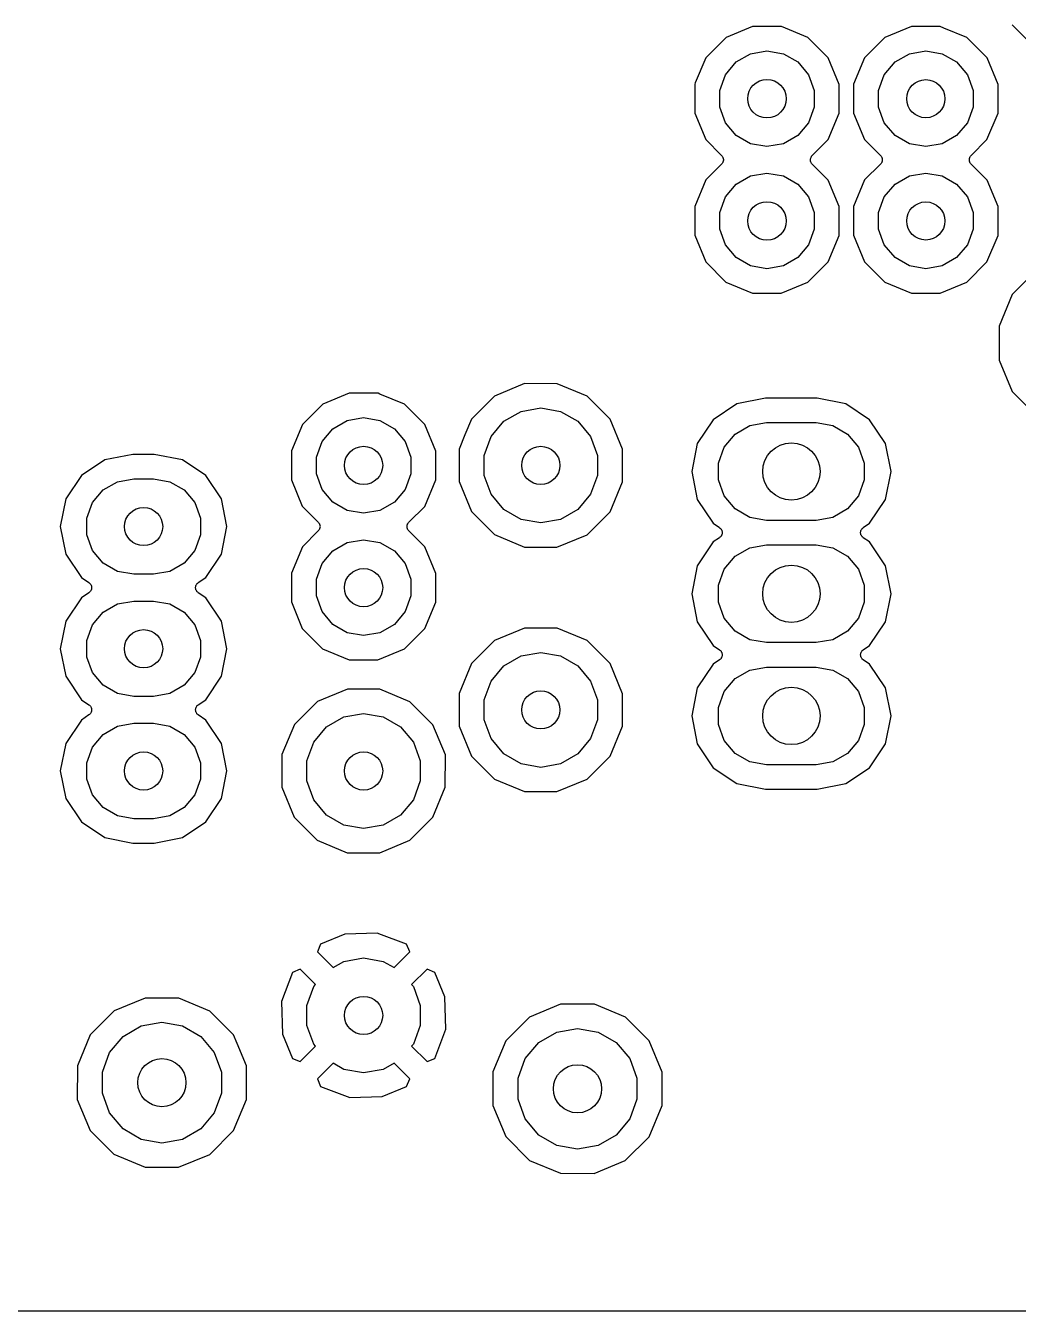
# Model space of a CAD drawing. Extents: x 74 to 224, y -146 to -46.
# Drawn here: x 95.98 to 116.6, y -145.59 to -118.88 of the extents above; entities that cross this region are included whole.
import ezdxf

# ---------------------------------------------------------------- set-up
doc = ezdxf.new("R2010")
doc.units = 0
doc.header["$MEASUREMENT"] = 0
doc.layers.add('BLACK', color=7, linetype='CONTINUOUS')

msp = doc.modelspace()

# ---------------------------------------------------------------- linework, layer by layer
at = {"layer": 'Black'}
for p, q in [((116.475, -118.862), (116.975, -119.362)), ((110.53, -119.123), (110.108, -119.545)), ((111.082, -118.896), (110.53, -119.123)), ((111.679, -118.896), (111.082, -118.896)), ((112.23, -119.125), (111.679, -118.896)), ((112.652, -119.547), (112.23, -119.125)), ((113.832, -119.123), (113.41, -119.545)), ((114.384, -118.896), (113.832, -119.123)), ((114.981, -118.896), (114.384, -118.896)), ((115.057, -118.928), (114.981, -118.896)), ((115.532, -119.125), (115.057, -118.928)), ((115.057, -118.928), (115.057, -118.928)), ((115.954, -119.547), (115.532, -119.125)), ((111.038, -119.46), (111.379, -119.4)), ((111.379, -119.4), (111.72, -119.46)), ((114.34, -119.46), (114.681, -119.4)), ((114.681, -119.4), (115.022, -119.46)), ((110.108, -119.545), (109.89, -120.069)), ((110.516, -119.898), (110.739, -119.633)), ((110.739, -119.633), (111.038, -119.46)), ((111.72, -119.46), (112.019, -119.633)), ((112.019, -119.633), (112.242, -119.898)), ((112.879, -120.099), (112.652, -119.547)), ((113.41, -119.545), (113.181, -120.096)), ((113.818, -119.898), (114.041, -119.633)), ((114.041, -119.633), (114.34, -119.46)), ((115.022, -119.46), (115.321, -119.633)), ((115.321, -119.633), (115.544, -119.898)), ((116.181, -120.099), (115.954, -119.547)), ((110.398, -120.223), (110.516, -119.898)), ((112.242, -119.898), (112.36, -120.223)), ((113.7, -120.223), (113.818, -119.898)), ((115.544, -119.898), (115.662, -120.223)), ((109.89, -120.069), (109.879, -120.096)), ((109.879, -120.096), (109.879, -120.693)), ((112.879, -120.696), (112.879, -120.099)), ((113.181, -120.096), (113.181, -120.693)), ((116.181, -120.696), (116.181, -120.099)), ((110.398, -120.569), (110.398, -120.223)), ((112.36, -120.223), (112.36, -120.569)), ((113.7, -120.569), (113.7, -120.223)), ((115.662, -120.223), (115.662, -120.569)), ((109.879, -120.693), (110.106, -121.245)), ((110.516, -120.894), (110.398, -120.569)), ((112.36, -120.569), (112.242, -120.894)), ((112.65, -121.247), (112.879, -120.696)), ((113.181, -120.693), (113.408, -121.245)), ((113.818, -120.894), (113.7, -120.569)), ((115.662, -120.569), (115.544, -120.894)), ((115.952, -121.247), (116.181, -120.696)), ((110.739, -121.159), (110.516, -120.894)), ((112.242, -120.894), (112.019, -121.159)), ((114.041, -121.159), (113.818, -120.894)), ((115.544, -120.894), (115.321, -121.159)), ((110.106, -121.245), (110.438, -121.576)), ((111.038, -121.332), (110.739, -121.159)), ((112.019, -121.159), (111.72, -121.332)), ((112.32, -121.576), (112.65, -121.247)), ((113.408, -121.245), (113.74, -121.576)), ((114.34, -121.332), (114.041, -121.159)), ((115.321, -121.159), (115.022, -121.332)), ((115.622, -121.576), (115.952, -121.247)), ((111.379, -121.392), (111.038, -121.332)), ((111.72, -121.332), (111.379, -121.392)), ((114.681, -121.392), (114.34, -121.332)), ((115.022, -121.332), (114.681, -121.392)), ((110.438, -121.756), (110.108, -122.085)), ((110.438, -121.576), (110.444, -121.586)), ((110.444, -121.747), (110.438, -121.756)), ((110.444, -121.586), (110.452, -121.593)), ((110.452, -121.739), (110.444, -121.747)), ((110.452, -121.593), (110.457, -121.604)), ((110.456, -121.729), (110.452, -121.739)), ((110.463, -121.72), (110.456, -121.729)), ((110.457, -121.604), (110.463, -121.613)), ((110.463, -121.613), (110.466, -121.623)), ((110.466, -121.709), (110.463, -121.72)), ((110.466, -121.623), (110.471, -121.633)), ((110.47, -121.699), (110.466, -121.709)), ((110.471, -121.688), (110.47, -121.699)), ((110.471, -121.633), (110.471, -121.645)), ((110.471, -121.645), (110.474, -121.655)), ((110.474, -121.677), (110.471, -121.688)), ((110.474, -121.655), (110.473, -121.666)), ((110.473, -121.666), (110.474, -121.677)), ((112.284, -121.655), (112.287, -121.644)), ((112.285, -121.666), (112.284, -121.655)), ((112.284, -121.677), (112.285, -121.666)), ((112.287, -121.687), (112.284, -121.677)), ((112.287, -121.644), (112.288, -121.633)), ((112.287, -121.699), (112.287, -121.687)), ((112.292, -121.709), (112.287, -121.699)), ((112.288, -121.633), (112.292, -121.623)), ((112.292, -121.623), (112.295, -121.612)), ((112.295, -121.719), (112.292, -121.709)), ((112.295, -121.612), (112.302, -121.603)), ((112.301, -121.728), (112.295, -121.719)), ((112.306, -121.739), (112.301, -121.728)), ((112.302, -121.603), (112.306, -121.593)), ((112.306, -121.593), (112.314, -121.585)), ((112.314, -121.746), (112.306, -121.739)), ((112.314, -121.585), (112.32, -121.576)), ((112.32, -121.756), (112.314, -121.746)), ((112.652, -122.087), (112.32, -121.756)), ((113.74, -121.756), (113.41, -122.085)), ((113.74, -121.576), (113.746, -121.586)), ((113.746, -121.747), (113.74, -121.756)), ((113.746, -121.586), (113.754, -121.593)), ((113.754, -121.739), (113.746, -121.747)), ((113.754, -121.593), (113.759, -121.604)), ((113.758, -121.729), (113.754, -121.739)), ((113.765, -121.72), (113.758, -121.729)), ((113.759, -121.604), (113.765, -121.613)), ((113.765, -121.613), (113.768, -121.623)), ((113.768, -121.709), (113.765, -121.72)), ((113.768, -121.623), (113.773, -121.633)), ((113.772, -121.699), (113.768, -121.709)), ((113.773, -121.688), (113.772, -121.699)), ((113.773, -121.633), (113.773, -121.645)), ((113.773, -121.645), (113.776, -121.655)), ((113.776, -121.677), (113.773, -121.688)), ((113.776, -121.655), (113.775, -121.666)), ((113.775, -121.666), (113.776, -121.677)), ((115.586, -121.655), (115.589, -121.644)), ((115.587, -121.666), (115.586, -121.655)), ((115.586, -121.677), (115.587, -121.666)), ((115.589, -121.687), (115.586, -121.677)), ((115.589, -121.644), (115.59, -121.633)), ((115.589, -121.699), (115.589, -121.687)), ((115.594, -121.709), (115.589, -121.699)), ((115.59, -121.633), (115.594, -121.623)), ((115.594, -121.623), (115.597, -121.612)), ((115.597, -121.719), (115.594, -121.709)), ((115.597, -121.612), (115.604, -121.603)), ((115.603, -121.728), (115.597, -121.719)), ((115.608, -121.739), (115.603, -121.728)), ((115.604, -121.603), (115.608, -121.593)), ((115.608, -121.593), (115.616, -121.585)), ((115.616, -121.746), (115.608, -121.739)), ((115.616, -121.585), (115.622, -121.576)), ((115.622, -121.756), (115.616, -121.746)), ((115.954, -122.087), (115.622, -121.756)), ((110.108, -122.085), (109.879, -122.636)), ((110.739, -122.173), (111.038, -122)), ((111.038, -122), (111.379, -121.94)), ((111.379, -121.94), (111.72, -122)), ((111.72, -122), (112.019, -122.173)), ((112.879, -122.639), (112.652, -122.087)), ((113.41, -122.085), (113.181, -122.636)), ((114.041, -122.173), (114.34, -122)), ((114.34, -122), (114.681, -121.94)), ((114.681, -121.94), (115.022, -122)), ((115.022, -122), (115.321, -122.173)), ((116.181, -122.639), (115.954, -122.087)), ((110.516, -122.438), (110.739, -122.173)), ((112.019, -122.173), (112.242, -122.438)), ((113.818, -122.438), (114.041, -122.173)), ((115.321, -122.173), (115.544, -122.438)), ((110.398, -122.763), (110.516, -122.438)), ((112.242, -122.438), (112.36, -122.763)), ((113.7, -122.763), (113.818, -122.438)), ((115.544, -122.438), (115.662, -122.763)), ((109.879, -122.636), (109.879, -123.233)), ((110.398, -123.109), (110.398, -122.763)), ((112.36, -122.763), (112.36, -123.109)), ((112.879, -123.236), (112.879, -122.639)), ((113.181, -122.636), (113.181, -123.233)), ((113.7, -123.109), (113.7, -122.763)), ((115.662, -122.763), (115.662, -123.109)), ((116.181, -123.236), (116.181, -122.639)), ((110.516, -123.434), (110.398, -123.109)), ((112.36, -123.109), (112.242, -123.434)), ((113.818, -123.434), (113.7, -123.109)), ((115.662, -123.109), (115.544, -123.434)), ((109.879, -123.233), (110.106, -123.785)), ((112.65, -123.787), (112.879, -123.236)), ((113.181, -123.233), (113.408, -123.785)), ((115.952, -123.787), (116.181, -123.236)), ((110.739, -123.699), (110.516, -123.434)), ((112.242, -123.434), (112.019, -123.699)), ((114.041, -123.699), (113.818, -123.434)), ((115.544, -123.434), (115.321, -123.699)), ((110.106, -123.785), (110.528, -124.207)), ((111.038, -123.872), (110.739, -123.699)), ((111.379, -123.932), (111.038, -123.872)), ((111.72, -123.872), (111.379, -123.932)), ((112.019, -123.699), (111.72, -123.872)), ((112.228, -124.209), (112.65, -123.787)), ((113.408, -123.785), (113.83, -124.207)), ((114.34, -123.872), (114.041, -123.699)), ((114.681, -123.932), (114.34, -123.872)), ((115.022, -123.872), (114.681, -123.932)), ((115.321, -123.699), (115.022, -123.872)), ((115.53, -124.209), (115.952, -123.787)), ((110.528, -124.207), (111.079, -124.436)), ((111.676, -124.436), (112.228, -124.209)), ((113.83, -124.207), (114.381, -124.436)), ((114.978, -124.436), (115.53, -124.209)), ((116.977, -123.968), (116.477, -124.468)), ((111.079, -124.436), (111.676, -124.436)), ((114.381, -124.436), (114.978, -124.436)), ((116.477, -124.468), (116.205, -125.121)), ((116.205, -125.121), (116.205, -125.828)), ((116.205, -125.828), (116.475, -126.482)), ((106.344, -126.317), (105.719, -126.575)), ((107.019, -126.318), (106.344, -126.317)), ((107.643, -126.577), (107.019, -126.318)), ((102.7, -126.516), (102.148, -126.743)), ((103.297, -126.516), (102.7, -126.516)), ((103.337, -126.533), (103.297, -126.516)), ((103.848, -126.745), (103.337, -126.533)), ((103.337, -126.533), (103.337, -126.533)), ((105.719, -126.575), (105.241, -127.053)), ((108.121, -127.055), (107.643, -126.577)), ((111.349, -126.619), (110.754, -126.737)), ((111.701, -126.619), (111.349, -126.619)), ((112.425, -126.619), (111.701, -126.619)), ((113.02, -126.737), (112.425, -126.619)), ((116.475, -126.482), (116.975, -126.982)), ((102.148, -126.743), (101.726, -127.165)), ((104.27, -127.167), (103.848, -126.745)), ((105.912, -127.1), (106.271, -126.893)), ((106.271, -126.893), (106.68, -126.821)), ((106.68, -126.821), (107.089, -126.893)), ((107.089, -126.893), (107.448, -127.1)), ((110.754, -126.737), (110.261, -127.067)), ((113.513, -127.067), (113.02, -126.737)), ((102.357, -127.253), (102.656, -127.08)), ((102.656, -127.08), (102.997, -127.02)), ((102.997, -127.02), (103.338, -127.08)), ((103.338, -127.08), (103.637, -127.253)), ((105.241, -127.053), (105.103, -127.384)), ((105.645, -127.418), (105.912, -127.1)), ((107.448, -127.1), (107.715, -127.418)), ((108.379, -127.68), (108.121, -127.055)), ((110.261, -127.067), (109.931, -127.561)), ((111.026, -127.188), (111.373, -127.127)), ((111.373, -127.127), (112.401, -127.127)), ((112.401, -127.127), (112.748, -127.188)), ((113.843, -127.561), (113.513, -127.067)), ((101.726, -127.165), (101.497, -127.716)), ((102.134, -127.518), (102.357, -127.253)), ((103.637, -127.253), (103.86, -127.518)), ((104.497, -127.719), (104.27, -127.167)), ((105.103, -127.384), (104.982, -127.677)), ((105.503, -127.808), (105.645, -127.418)), ((107.715, -127.418), (107.857, -127.808)), ((110.493, -127.635), (110.72, -127.365)), ((110.72, -127.365), (111.026, -127.188)), ((112.748, -127.188), (113.054, -127.365)), ((113.054, -127.365), (113.281, -127.635)), ((102.016, -127.843), (102.134, -127.518)), ((103.86, -127.518), (103.978, -127.843)), ((104.982, -127.677), (104.981, -128.352)), ((108.378, -128.355), (108.379, -127.68)), ((109.931, -127.561), (109.815, -128.143)), ((110.373, -127.967), (110.493, -127.635)), ((113.281, -127.635), (113.401, -127.967)), ((113.959, -128.143), (113.843, -127.561)), ((97.6176, -127.902), (97.1318, -128.227)), ((98.2033, -127.786), (97.6176, -127.902)), ((98.6467, -127.786), (98.2033, -127.786)), ((99.2323, -127.902), (98.6467, -127.786)), ((99.7182, -128.227), (99.2323, -127.902)), ((101.497, -127.716), (101.497, -128.313)), ((102.016, -128.189), (102.016, -127.843)), ((103.978, -127.843), (103.978, -128.189)), ((104.497, -128.316), (104.497, -127.719)), ((105.503, -128.224), (105.503, -127.808)), ((107.857, -127.808), (107.857, -128.224)), ((97.1318, -128.227), (96.8071, -128.713)), ((100.043, -128.713), (99.7182, -128.227)), ((102.134, -128.514), (102.016, -128.189)), ((103.978, -128.189), (103.86, -128.514)), ((105.645, -128.614), (105.503, -128.224)), ((107.857, -128.224), (107.715, -128.614)), ((109.815, -128.143), (109.931, -128.725)), ((110.373, -128.319), (110.373, -127.967)), ((113.401, -127.967), (113.401, -128.319)), ((113.843, -128.725), (113.959, -128.143)), ((97.5842, -128.526), (97.8827, -128.354)), ((97.8827, -128.354), (98.222, -128.294)), ((98.222, -128.294), (98.628, -128.294)), ((98.628, -128.294), (98.9673, -128.354)), ((98.9673, -128.354), (99.2658, -128.526)), ((101.497, -128.313), (101.724, -128.865)), ((104.268, -128.867), (104.497, -128.316)), ((104.981, -128.352), (105.239, -128.977)), ((108.119, -128.979), (108.378, -128.355)), ((110.493, -128.651), (110.373, -128.319)), ((113.401, -128.319), (113.281, -128.651)), ((96.8071, -128.713), (96.6931, -129.286)), ((97.3628, -128.79), (97.5842, -128.526)), ((99.2658, -128.526), (99.4872, -128.79)), ((100.157, -129.286), (100.043, -128.713)), ((102.357, -128.779), (102.134, -128.514)), ((103.86, -128.514), (103.637, -128.779)), ((105.912, -128.932), (105.645, -128.614)), ((107.715, -128.614), (107.448, -128.932)), ((109.931, -128.725), (110.261, -129.219)), ((110.72, -128.921), (110.493, -128.651)), ((113.281, -128.651), (113.054, -128.921)), ((113.513, -129.219), (113.843, -128.725)), ((97.2449, -129.114), (97.3628, -128.79)), ((99.4872, -128.79), (99.6051, -129.114)), ((101.724, -128.865), (102.056, -129.196)), ((102.656, -128.952), (102.357, -128.779)), ((102.997, -129.012), (102.656, -128.952)), ((103.338, -128.952), (102.997, -129.012)), ((103.637, -128.779), (103.338, -128.952)), ((103.938, -129.196), (104.268, -128.867)), ((105.239, -128.977), (105.717, -129.455)), ((106.271, -129.139), (105.912, -128.932)), ((107.448, -128.932), (107.089, -129.139)), ((107.641, -129.457), (108.119, -128.979)), ((111.026, -129.098), (110.72, -128.921)), ((113.054, -128.921), (112.748, -129.098)), ((96.6931, -129.286), (96.8071, -129.859)), ((97.2449, -129.458), (97.2449, -129.114)), ((99.6051, -129.114), (99.6051, -129.458)), ((100.043, -129.859), (100.157, -129.286)), ((102.056, -129.196), (102.062, -129.206)), ((102.062, -129.206), (102.07, -129.213)), ((102.07, -129.213), (102.075, -129.224)), ((102.075, -129.224), (102.081, -129.233)), ((102.081, -129.233), (102.084, -129.243)), ((102.084, -129.243), (102.089, -129.253)), ((102.089, -129.253), (102.089, -129.265)), ((102.089, -129.265), (102.092, -129.275)), ((102.092, -129.297), (102.089, -129.308)), ((102.092, -129.275), (102.091, -129.286)), ((102.091, -129.286), (102.092, -129.297)), ((103.902, -129.275), (103.905, -129.264)), ((103.903, -129.286), (103.902, -129.275)), ((103.902, -129.297), (103.903, -129.286)), ((103.905, -129.307), (103.902, -129.297)), ((103.905, -129.264), (103.906, -129.253)), ((103.906, -129.253), (103.91, -129.243)), ((103.91, -129.243), (103.913, -129.232)), ((103.913, -129.232), (103.92, -129.223)), ((103.92, -129.223), (103.924, -129.213)), ((103.924, -129.213), (103.932, -129.205)), ((103.932, -129.205), (103.938, -129.196)), ((106.68, -129.211), (106.271, -129.139)), ((107.089, -129.139), (106.68, -129.211)), ((110.261, -129.219), (110.393, -129.307)), ((111.373, -129.159), (111.026, -129.098)), ((112.401, -129.159), (111.373, -129.159)), ((112.748, -129.098), (112.401, -129.159)), ((113.381, -129.307), (113.513, -129.219)), ((97.3628, -129.782), (97.2449, -129.458)), ((99.6051, -129.458), (99.4872, -129.782)), ((102.056, -129.376), (101.726, -129.705)), ((102.062, -129.367), (102.056, -129.376)), ((102.07, -129.359), (102.062, -129.367)), ((102.074, -129.349), (102.07, -129.359)), ((102.081, -129.34), (102.074, -129.349)), ((102.084, -129.329), (102.081, -129.34)), ((102.088, -129.319), (102.084, -129.329)), ((102.089, -129.308), (102.088, -129.319)), ((102.656, -129.62), (102.997, -129.56)), ((102.997, -129.56), (103.338, -129.62)), ((103.905, -129.319), (103.905, -129.307)), ((103.91, -129.329), (103.905, -129.319)), ((103.913, -129.339), (103.91, -129.329)), ((103.919, -129.348), (103.913, -129.339)), ((103.924, -129.359), (103.919, -129.348)), ((103.932, -129.366), (103.924, -129.359)), ((103.938, -129.376), (103.932, -129.366)), ((104.27, -129.707), (103.938, -129.376)), ((105.717, -129.455), (106.341, -129.714)), ((107.016, -129.715), (107.641, -129.457)), ((110.393, -129.519), (110.261, -129.607)), ((110.393, -129.307), (110.403, -129.317)), ((110.403, -129.509), (110.393, -129.519)), ((110.403, -129.317), (110.415, -129.325)), ((110.415, -129.501), (110.403, -129.509)), ((110.415, -129.325), (110.419, -129.332)), ((110.419, -129.494), (110.415, -129.501)), ((110.419, -129.332), (110.425, -129.338)), ((110.425, -129.488), (110.419, -129.494)), ((110.425, -129.338), (110.431, -129.35)), ((110.431, -129.476), (110.425, -129.488)), ((110.431, -129.35), (110.439, -129.362)), ((110.439, -129.464), (110.431, -129.476)), ((110.439, -129.362), (110.441, -129.37)), ((110.441, -129.456), (110.439, -129.464)), ((110.441, -129.37), (110.445, -129.377)), ((110.445, -129.449), (110.441, -129.456)), ((110.445, -129.377), (110.446, -129.391)), ((110.446, -129.435), (110.445, -129.449)), ((110.446, -129.391), (110.45, -129.405)), ((110.45, -129.421), (110.446, -129.435)), ((110.45, -129.405), (110.449, -129.413)), ((110.449, -129.413), (110.45, -129.421)), ((113.325, -129.405), (113.328, -129.391)), ((113.325, -129.413), (113.325, -129.405)), ((113.325, -129.421), (113.325, -129.413)), ((113.328, -129.435), (113.325, -129.421)), ((113.328, -129.391), (113.329, -129.377)), ((113.329, -129.449), (113.328, -129.435)), ((113.329, -129.377), (113.333, -129.37)), ((113.333, -129.456), (113.329, -129.449)), ((113.333, -129.37), (113.335, -129.362)), ((113.335, -129.464), (113.333, -129.456)), ((113.335, -129.362), (113.343, -129.35)), ((113.343, -129.476), (113.335, -129.464)), ((113.343, -129.35), (113.349, -129.338)), ((113.349, -129.488), (113.343, -129.476)), ((113.349, -129.338), (113.355, -129.332)), ((113.355, -129.494), (113.349, -129.488)), ((113.355, -129.332), (113.359, -129.325)), ((113.359, -129.501), (113.355, -129.494)), ((113.359, -129.325), (113.371, -129.317)), ((113.371, -129.509), (113.359, -129.501)), ((113.371, -129.317), (113.381, -129.307)), ((113.381, -129.519), (113.371, -129.509)), ((113.513, -129.607), (113.381, -129.519)), ((97.5842, -130.046), (97.3628, -129.782)), ((99.4872, -129.782), (99.2658, -130.046)), ((101.726, -129.705), (101.497, -130.256)), ((102.134, -130.058), (102.357, -129.793)), ((102.357, -129.793), (102.656, -129.62)), ((103.338, -129.62), (103.637, -129.793)), ((103.637, -129.793), (103.86, -130.058)), ((104.497, -130.259), (104.27, -129.707)), ((106.341, -129.714), (107.016, -129.715)), ((110.261, -129.607), (109.931, -130.101)), ((110.72, -129.905), (111.026, -129.728)), ((111.026, -129.728), (111.373, -129.667)), ((111.373, -129.667), (112.401, -129.667)), ((112.401, -129.667), (112.748, -129.728)), ((112.748, -129.728), (113.054, -129.905)), ((113.843, -130.101), (113.513, -129.607)), ((96.8071, -129.859), (97.1318, -130.345)), ((97.8827, -130.218), (97.5842, -130.046)), ((99.2658, -130.046), (98.9673, -130.218)), ((99.7182, -130.345), (100.043, -129.859)), ((102.016, -130.383), (102.134, -130.058)), ((103.86, -130.058), (103.978, -130.383)), ((109.931, -130.101), (109.815, -130.683)), ((110.493, -130.175), (110.72, -129.905)), ((113.054, -129.905), (113.281, -130.175)), ((113.959, -130.683), (113.843, -130.101)), ((97.1318, -130.345), (97.2895, -130.45)), ((98.222, -130.278), (97.8827, -130.218)), ((98.628, -130.278), (98.222, -130.278)), ((98.9673, -130.218), (98.628, -130.278)), ((99.5605, -130.45), (99.7182, -130.345)), ((101.497, -130.256), (101.497, -130.853)), ((104.497, -130.856), (104.497, -130.259)), ((110.373, -130.507), (110.493, -130.175)), ((113.281, -130.175), (113.401, -130.507)), ((97.2895, -130.45), (97.2995, -130.46)), ((97.2995, -130.46), (97.3106, -130.468)), ((97.3106, -130.468), (97.3153, -130.475)), ((97.3153, -130.475), (97.3213, -130.481)), ((97.3213, -130.631), (97.3153, -130.637)), ((97.3213, -130.481), (97.3274, -130.493)), ((97.3274, -130.619), (97.3213, -130.631)), ((97.3274, -130.493), (97.3351, -130.505)), ((97.3351, -130.607), (97.3274, -130.619)), ((97.3351, -130.505), (97.3371, -130.513)), ((97.3371, -130.599), (97.3351, -130.607)), ((97.3371, -130.513), (97.3408, -130.52)), ((97.3408, -130.592), (97.3371, -130.599)), ((97.3408, -130.52), (97.3423, -130.534)), ((97.3423, -130.578), (97.3408, -130.592)), ((97.3423, -130.534), (97.3456, -130.548)), ((97.3456, -130.564), (97.3423, -130.578)), ((97.3456, -130.548), (97.3447, -130.556)), ((97.3447, -130.556), (97.3456, -130.564)), ((99.5044, -130.548), (99.5077, -130.534)), ((99.5053, -130.556), (99.5044, -130.548)), ((99.5044, -130.564), (99.5053, -130.556)), ((99.5077, -130.578), (99.5044, -130.564)), ((99.5077, -130.534), (99.5092, -130.52)), ((99.5092, -130.592), (99.5077, -130.578)), ((99.5092, -130.52), (99.5129, -130.513)), ((99.5129, -130.599), (99.5092, -130.592)), ((99.5129, -130.513), (99.5149, -130.505)), ((99.5149, -130.607), (99.5129, -130.599)), ((99.5149, -130.505), (99.5225, -130.493)), ((99.5225, -130.619), (99.5149, -130.607)), ((99.5225, -130.493), (99.5287, -130.481)), ((99.5287, -130.631), (99.5225, -130.619)), ((99.5287, -130.481), (99.5347, -130.475)), ((99.5347, -130.637), (99.5287, -130.631)), ((99.5347, -130.475), (99.5394, -130.468)), ((99.5394, -130.468), (99.5505, -130.46)), ((99.5505, -130.46), (99.5605, -130.45)), ((102.016, -130.729), (102.016, -130.383)), ((103.978, -130.383), (103.978, -130.729)), ((110.373, -130.859), (110.373, -130.507)), ((113.401, -130.507), (113.401, -130.859)), ((97.1318, -130.767), (96.8071, -131.253)), ((97.2895, -130.662), (97.1318, -130.767)), ((97.2995, -130.652), (97.2895, -130.662)), ((97.3106, -130.644), (97.2995, -130.652)), ((97.3153, -130.637), (97.3106, -130.644)), ((97.5842, -131.066), (97.8827, -130.894)), ((97.8827, -130.894), (98.222, -130.834)), ((98.222, -130.834), (98.628, -130.834)), ((98.628, -130.834), (98.9673, -130.894)), ((98.9673, -130.894), (99.2658, -131.066)), ((99.5394, -130.644), (99.5347, -130.637)), ((99.5505, -130.652), (99.5394, -130.644)), ((99.5605, -130.662), (99.5505, -130.652)), ((99.7182, -130.767), (99.5605, -130.662)), ((100.043, -131.253), (99.7182, -130.767)), ((101.497, -130.853), (101.724, -131.405)), ((102.134, -131.054), (102.016, -130.729)), ((103.978, -130.729), (103.86, -131.054)), ((104.268, -131.407), (104.497, -130.856)), ((109.815, -130.683), (109.931, -131.265)), ((110.493, -131.191), (110.373, -130.859)), ((113.401, -130.859), (113.281, -131.191)), ((113.843, -131.265), (113.959, -130.683)), ((97.3628, -131.33), (97.5842, -131.066)), ((99.2658, -131.066), (99.4872, -131.33)), ((102.357, -131.319), (102.134, -131.054)), ((103.86, -131.054), (103.637, -131.319)), ((96.8071, -131.253), (96.6931, -131.826)), ((97.2449, -131.654), (97.3628, -131.33)), ((99.4872, -131.33), (99.6051, -131.654)), ((100.157, -131.826), (100.043, -131.253)), ((101.724, -131.405), (102.146, -131.827)), ((102.656, -131.492), (102.357, -131.319)), ((103.637, -131.319), (103.338, -131.492)), ((103.846, -131.829), (104.268, -131.407)), ((106.344, -131.397), (105.719, -131.655)), ((107.019, -131.398), (106.344, -131.397)), ((107.643, -131.657), (107.019, -131.398)), ((109.931, -131.265), (110.261, -131.759)), ((110.72, -131.461), (110.493, -131.191)), ((113.281, -131.191), (113.054, -131.461)), ((113.513, -131.759), (113.843, -131.265)), ((97.2449, -131.998), (97.2449, -131.654)), ((99.6051, -131.654), (99.6051, -131.998)), ((102.997, -131.552), (102.656, -131.492)), ((103.338, -131.492), (102.997, -131.552)), ((105.719, -131.655), (105.241, -132.133)), ((108.121, -132.135), (107.643, -131.657)), ((111.026, -131.638), (110.72, -131.461)), ((111.373, -131.699), (111.026, -131.638)), ((112.401, -131.699), (111.373, -131.699)), ((112.748, -131.638), (112.401, -131.699)), ((113.054, -131.461), (112.748, -131.638)), ((96.6931, -131.826), (96.8071, -132.399)), ((100.043, -132.399), (100.157, -131.826)), ((102.146, -131.827), (102.697, -132.056)), ((103.294, -132.056), (103.846, -131.829)), ((106.271, -131.973), (106.68, -131.901)), ((106.68, -131.901), (107.089, -131.973)), ((110.261, -131.759), (110.393, -131.847)), ((110.393, -131.847), (110.403, -131.857)), ((110.403, -131.857), (110.415, -131.865)), ((110.415, -131.865), (110.419, -131.872)), ((110.419, -131.872), (110.425, -131.878)), ((110.425, -131.878), (110.431, -131.89)), ((110.431, -131.89), (110.439, -131.902)), ((110.439, -131.902), (110.441, -131.91)), ((110.441, -131.91), (110.445, -131.917)), ((110.445, -131.917), (110.446, -131.931)), ((110.446, -131.931), (110.45, -131.945)), ((110.45, -131.961), (110.446, -131.975)), ((110.45, -131.945), (110.449, -131.953)), ((110.449, -131.953), (110.45, -131.961)), ((113.325, -131.945), (113.328, -131.931)), ((113.325, -131.953), (113.325, -131.945)), ((113.325, -131.961), (113.325, -131.953)), ((113.328, -131.975), (113.325, -131.961)), ((113.328, -131.931), (113.329, -131.917)), ((113.329, -131.917), (113.333, -131.91)), ((113.333, -131.91), (113.335, -131.902)), ((113.335, -131.902), (113.343, -131.89)), ((113.343, -131.89), (113.349, -131.878)), ((113.349, -131.878), (113.355, -131.872)), ((113.355, -131.872), (113.359, -131.865)), ((113.359, -131.865), (113.371, -131.857)), ((113.371, -131.857), (113.381, -131.847)), ((113.381, -131.847), (113.513, -131.759)), ((97.3628, -132.322), (97.2449, -131.998)), ((99.6051, -131.998), (99.4872, -132.322)), ((102.697, -132.056), (103.294, -132.056)), ((105.241, -132.133), (104.982, -132.757)), ((105.645, -132.498), (105.912, -132.18)), ((105.912, -132.18), (106.271, -131.973)), ((107.089, -131.973), (107.448, -132.18)), ((107.448, -132.18), (107.715, -132.498)), ((108.379, -132.76), (108.121, -132.135)), ((110.261, -132.147), (109.931, -132.641)), ((110.393, -132.059), (110.261, -132.147)), ((110.403, -132.049), (110.393, -132.059)), ((110.415, -132.041), (110.403, -132.049)), ((110.419, -132.034), (110.415, -132.041)), ((110.425, -132.028), (110.419, -132.034)), ((110.431, -132.016), (110.425, -132.028)), ((110.439, -132.004), (110.431, -132.016)), ((110.441, -131.996), (110.439, -132.004)), ((110.445, -131.989), (110.441, -131.996)), ((110.446, -131.975), (110.445, -131.989)), ((111.026, -132.268), (111.373, -132.207)), ((111.373, -132.207), (112.401, -132.207)), ((112.401, -132.207), (112.748, -132.268)), ((113.329, -131.989), (113.328, -131.975)), ((113.333, -131.996), (113.329, -131.989)), ((113.335, -132.004), (113.333, -131.996)), ((113.343, -132.016), (113.335, -132.004)), ((113.349, -132.028), (113.343, -132.016)), ((113.355, -132.034), (113.349, -132.028)), ((113.359, -132.041), (113.355, -132.034)), ((113.371, -132.049), (113.359, -132.041)), ((113.381, -132.059), (113.371, -132.049)), ((113.513, -132.147), (113.381, -132.059)), ((113.843, -132.641), (113.513, -132.147)), ((96.8071, -132.399), (97.1318, -132.885)), ((97.5842, -132.586), (97.3628, -132.322)), ((99.4872, -132.322), (99.2658, -132.586)), ((99.7182, -132.885), (100.043, -132.399)), ((105.503, -132.888), (105.645, -132.498)), ((107.715, -132.498), (107.857, -132.888)), ((110.493, -132.715), (110.72, -132.445)), ((110.72, -132.445), (111.026, -132.268)), ((112.748, -132.268), (113.054, -132.445)), ((113.054, -132.445), (113.281, -132.715)), ((97.8827, -132.758), (97.5842, -132.586)), ((98.222, -132.818), (97.8827, -132.758)), ((98.9673, -132.758), (98.628, -132.818)), ((99.2658, -132.586), (98.9673, -132.758)), ((102.661, -132.667), (102.036, -132.925)), ((103.319, -132.668), (102.661, -132.667)), ((103.336, -132.668), (103.319, -132.668)), ((103.96, -132.927), (103.336, -132.668)), ((104.982, -132.757), (104.981, -133.432)), ((108.378, -133.435), (108.379, -132.76)), ((109.931, -132.641), (109.815, -133.223)), ((110.373, -133.047), (110.493, -132.715)), ((113.281, -132.715), (113.401, -133.047)), ((113.959, -133.223), (113.843, -132.641)), ((97.1318, -132.885), (97.2895, -132.99)), ((97.2895, -132.99), (97.2995, -133)), ((97.2995, -133), (97.3106, -133.008)), ((97.3106, -133.008), (97.3153, -133.015)), ((97.3153, -133.015), (97.3213, -133.021)), ((97.3213, -133.021), (97.3274, -133.033)), ((97.3274, -133.033), (97.3351, -133.045)), ((98.628, -132.818), (98.222, -132.818)), ((99.5149, -133.045), (99.5225, -133.033)), ((99.5225, -133.033), (99.5287, -133.021)), ((99.5287, -133.021), (99.5347, -133.015)), ((99.5347, -133.015), (99.5394, -133.008)), ((99.5394, -133.008), (99.5505, -133)), ((99.5505, -133), (99.5605, -132.99)), ((99.5605, -132.99), (99.7182, -132.885)), ((102.036, -132.925), (101.558, -133.403)), ((104.438, -133.405), (103.96, -132.927)), ((105.503, -133.304), (105.503, -132.888)), ((107.857, -132.888), (107.857, -133.304)), ((97.1318, -133.307), (96.8071, -133.793)), ((97.2895, -133.202), (97.1318, -133.307)), ((97.2995, -133.192), (97.2895, -133.202)), ((97.3106, -133.184), (97.2995, -133.192)), ((97.3153, -133.177), (97.3106, -133.184)), ((97.3213, -133.171), (97.3153, -133.177)), ((97.3274, -133.159), (97.3213, -133.171)), ((97.3351, -133.147), (97.3274, -133.159)), ((97.3351, -133.045), (97.3371, -133.053)), ((97.3371, -133.139), (97.3351, -133.147)), ((97.3371, -133.053), (97.3408, -133.06)), ((97.3408, -133.132), (97.3371, -133.139)), ((97.3408, -133.06), (97.3423, -133.074)), ((97.3423, -133.118), (97.3408, -133.132)), ((97.3423, -133.074), (97.3456, -133.088)), ((97.3456, -133.104), (97.3423, -133.118)), ((97.3456, -133.088), (97.3447, -133.096)), ((97.3447, -133.096), (97.3456, -133.104)), ((99.5044, -133.088), (99.5077, -133.074)), ((99.5053, -133.096), (99.5044, -133.088)), ((99.5044, -133.104), (99.5053, -133.096)), ((99.5077, -133.118), (99.5044, -133.104)), ((99.5077, -133.074), (99.5092, -133.06)), ((99.5092, -133.132), (99.5077, -133.118)), ((99.5092, -133.06), (99.5129, -133.053)), ((99.5129, -133.139), (99.5092, -133.132)), ((99.5129, -133.053), (99.5149, -133.045)), ((99.5149, -133.147), (99.5129, -133.139)), ((99.5225, -133.159), (99.5149, -133.147)), ((99.5287, -133.171), (99.5225, -133.159)), ((99.5347, -133.177), (99.5287, -133.171)), ((99.5394, -133.184), (99.5347, -133.177)), ((99.5505, -133.192), (99.5394, -133.184)), ((99.5605, -133.202), (99.5505, -133.192)), ((99.7182, -133.307), (99.5605, -133.202)), ((100.043, -133.793), (99.7182, -133.307)), ((102.229, -133.45), (102.588, -133.243)), ((102.588, -133.243), (102.997, -133.171)), ((102.997, -133.171), (103.406, -133.243)), ((103.406, -133.243), (103.765, -133.45)), ((105.645, -133.694), (105.503, -133.304)), ((107.857, -133.304), (107.715, -133.694)), ((109.815, -133.223), (109.931, -133.805)), ((110.373, -133.399), (110.373, -133.047)), ((113.401, -133.047), (113.401, -133.399)), ((113.843, -133.805), (113.959, -133.223)), ((97.5842, -133.606), (97.8827, -133.434)), ((97.8827, -133.434), (98.222, -133.374)), ((98.222, -133.374), (98.628, -133.374)), ((98.628, -133.374), (98.9673, -133.434)), ((98.9673, -133.434), (99.2658, -133.606)), ((101.558, -133.403), (101.299, -134.027)), ((101.962, -133.768), (102.229, -133.45)), ((103.765, -133.45), (104.032, -133.768)), ((104.696, -134.03), (104.438, -133.405)), ((104.981, -133.432), (105.239, -134.057)), ((108.119, -134.059), (108.378, -133.435)), ((110.493, -133.731), (110.373, -133.399)), ((113.401, -133.399), (113.281, -133.731)), ((96.8071, -133.793), (96.6931, -134.366)), ((97.3628, -133.87), (97.5842, -133.606)), ((99.2658, -133.606), (99.4872, -133.87)), ((100.157, -134.366), (100.043, -133.793)), ((101.82, -134.158), (101.962, -133.768)), ((104.032, -133.768), (104.174, -134.158)), ((105.912, -134.012), (105.645, -133.694)), ((107.715, -133.694), (107.448, -134.012)), ((109.931, -133.805), (110.261, -134.299)), ((110.72, -134.001), (110.493, -133.731)), ((113.281, -133.731), (113.054, -134.001)), ((113.513, -134.299), (113.843, -133.805)), ((97.2449, -134.194), (97.3628, -133.87)), ((99.4872, -133.87), (99.6051, -134.194)), ((101.299, -134.027), (101.298, -134.702)), ((104.695, -134.705), (104.696, -134.03)), ((105.239, -134.057), (105.717, -134.535)), ((106.271, -134.219), (105.912, -134.012)), ((107.448, -134.012), (107.089, -134.219)), ((107.641, -134.537), (108.119, -134.059)), ((111.026, -134.178), (110.72, -134.001)), ((113.054, -134.001), (112.748, -134.178)), ((96.6931, -134.366), (96.8071, -134.939)), ((97.2449, -134.538), (97.2449, -134.194)), ((99.6051, -134.194), (99.6051, -134.538)), ((100.043, -134.939), (100.157, -134.366)), ((101.82, -134.574), (101.82, -134.158)), ((104.174, -134.158), (104.174, -134.574)), ((106.68, -134.291), (106.271, -134.219)), ((107.089, -134.219), (106.68, -134.291)), ((110.261, -134.299), (110.754, -134.629)), ((111.373, -134.239), (111.026, -134.178)), ((112.401, -134.239), (111.373, -134.239)), ((112.748, -134.178), (112.401, -134.239)), ((113.02, -134.629), (113.513, -134.299)), ((97.3628, -134.862), (97.2449, -134.538)), ((99.6051, -134.538), (99.4872, -134.862)), ((101.962, -134.964), (101.82, -134.574)), ((104.174, -134.574), (104.032, -134.964)), ((105.717, -134.535), (106.341, -134.794)), ((107.016, -134.795), (107.641, -134.537)), ((110.754, -134.629), (111.349, -134.747)), ((112.425, -134.747), (113.02, -134.629)), ((97.5842, -135.126), (97.3628, -134.862)), ((99.4872, -134.862), (99.2658, -135.126)), ((101.298, -134.702), (101.556, -135.327)), ((104.436, -135.329), (104.695, -134.705)), ((106.341, -134.794), (107.016, -134.795)), ((111.349, -134.747), (112.425, -134.747)), ((96.8071, -134.939), (97.1318, -135.425)), ((97.8827, -135.298), (97.5842, -135.126)), ((99.2658, -135.126), (98.9673, -135.298)), ((99.7182, -135.425), (100.043, -134.939)), ((102.229, -135.282), (101.962, -134.964)), ((104.032, -134.964), (103.765, -135.282)), ((97.1318, -135.425), (97.6176, -135.75)), ((98.222, -135.358), (97.8827, -135.298)), ((98.628, -135.358), (98.222, -135.358)), ((98.9673, -135.298), (98.628, -135.358)), ((99.2323, -135.75), (99.7182, -135.425)), ((101.556, -135.327), (102.034, -135.805)), ((102.588, -135.489), (102.229, -135.282)), ((103.765, -135.282), (103.406, -135.489)), ((103.958, -135.807), (104.436, -135.329)), ((102.997, -135.561), (102.588, -135.489)), ((103.406, -135.489), (102.997, -135.561)), ((97.6176, -135.75), (98.2033, -135.866)), ((98.2033, -135.866), (98.6467, -135.866)), ((98.6467, -135.866), (99.2323, -135.75)), ((102.034, -135.805), (102.658, -136.064)), ((103.333, -136.065), (103.958, -135.807)), ((102.658, -136.064), (103.333, -136.065)), ((102.608, -137.758), (102.105, -137.966)), ((103.285, -137.738), (102.608, -137.758)), ((103.313, -137.749), (103.285, -137.738)), ((103.89, -137.968), (103.313, -137.749)), ((103.313, -137.749), (103.313, -137.749)), ((102.105, -137.966), (102.037, -138.126)), ((103.957, -138.126), (103.89, -137.968)), ((102.037, -138.126), (102.363, -138.453)), ((102.363, -138.453), (102.588, -138.323)), ((102.588, -138.323), (102.997, -138.251)), ((102.997, -138.251), (103.406, -138.323)), ((103.406, -138.323), (103.631, -138.453)), ((103.631, -138.453), (103.957, -138.126)), ((101.519, -138.553), (101.289, -139.158)), ((101.677, -138.486), (101.519, -138.553)), ((101.998, -138.806), (101.677, -138.486)), ((104.317, -138.486), (103.996, -138.806)), ((104.477, -138.554), (104.317, -138.486)), ((104.685, -139.057), (104.477, -138.554)), ((101.82, -139.238), (101.962, -138.848)), ((101.962, -138.848), (101.998, -138.806)), ((103.996, -138.806), (104.032, -138.848)), ((104.032, -138.848), (104.174, -139.238)), ((98.2393, -139.175), (97.8117, -139.352)), ((98.4579, -139.085), (98.2393, -139.175)), ((98.2393, -139.175), (98.2393, -139.175)), ((99.1572, -139.086), (98.4579, -139.085)), ((99.8029, -139.354), (99.1572, -139.086)), ((101.289, -139.158), (101.309, -139.835)), ((104.705, -139.734), (104.685, -139.057)), ((97.8117, -139.352), (97.3168, -139.846)), ((100.297, -139.849), (99.8029, -139.354)), ((101.82, -139.654), (101.82, -139.238)), ((104.174, -139.238), (104.174, -139.654)), ((107.09, -139.214), (106.448, -139.479)), ((107.094, -139.212), (107.09, -139.214)), ((107.793, -139.213), (107.094, -139.212)), ((108.439, -139.481), (107.793, -139.213)), ((97.9997, -139.882), (98.377, -139.664)), ((98.377, -139.664), (98.806, -139.589)), ((98.806, -139.589), (99.235, -139.664)), ((99.235, -139.664), (99.6123, -139.882)), ((101.962, -140.044), (101.82, -139.654)), ((104.174, -139.654), (104.032, -140.044)), ((106.448, -139.479), (105.953, -139.973)), ((107.013, -139.791), (107.442, -139.716)), ((107.442, -139.716), (107.871, -139.791)), ((108.933, -139.976), (108.439, -139.481)), ((97.3168, -139.846), (97.0486, -140.492)), ((97.7196, -140.216), (97.9997, -139.882)), ((99.6123, -139.882), (99.8924, -140.216)), ((100.371, -140.028), (100.297, -139.849)), ((101.309, -139.835), (101.517, -140.338)), ((104.475, -140.339), (104.705, -139.734)), ((105.953, -139.973), (105.685, -140.619)), ((106.636, -140.009), (107.013, -139.791)), ((107.871, -139.791), (108.248, -140.009)), ((109.2, -140.622), (108.933, -139.976)), ((97.5706, -140.625), (97.7196, -140.216)), ((99.8924, -140.216), (100.041, -140.625)), ((100.564, -140.495), (100.371, -140.028)), ((101.677, -140.406), (101.998, -140.086)), ((101.998, -140.086), (101.962, -140.044)), ((104.032, -140.044), (103.996, -140.086)), ((103.996, -140.086), (104.317, -140.406)), ((106.356, -140.343), (106.636, -140.009)), ((108.248, -140.009), (108.528, -140.343)), ((97.0486, -140.492), (97.048, -141.191)), ((100.563, -141.194), (100.564, -140.495)), ((101.517, -140.338), (101.677, -140.406)), ((102.363, -140.439), (102.037, -140.766)), ((102.588, -140.569), (102.363, -140.439)), ((103.631, -140.439), (103.406, -140.569)), ((103.957, -140.766), (103.631, -140.439)), ((104.317, -140.406), (104.475, -140.339)), ((106.207, -140.752), (106.356, -140.343)), ((108.528, -140.343), (108.677, -140.752)), ((97.5706, -141.061), (97.5706, -140.625)), ((100.041, -140.625), (100.041, -141.061)), ((102.037, -140.766), (102.104, -140.924)), ((102.997, -140.641), (102.588, -140.569)), ((103.406, -140.569), (102.997, -140.641)), ((103.889, -140.926), (103.957, -140.766)), ((105.685, -140.619), (105.684, -141.318)), ((106.207, -141.188), (106.207, -140.752)), ((108.677, -140.752), (108.677, -141.188)), ((109.199, -141.321), (109.2, -140.622)), ((102.104, -140.924), (102.709, -141.154)), ((103.386, -141.134), (103.889, -140.926)), ((97.048, -141.191), (97.315, -141.837)), ((97.7196, -141.47), (97.5706, -141.061)), ((100.041, -141.061), (99.8924, -141.47)), ((100.295, -141.84), (100.563, -141.194)), ((102.709, -141.154), (103.386, -141.134)), ((105.684, -141.318), (105.951, -141.964)), ((106.356, -141.597), (106.207, -141.188)), ((108.677, -141.188), (108.528, -141.597)), ((108.931, -141.967), (109.199, -141.321)), ((97.9997, -141.804), (97.7196, -141.47)), ((99.8924, -141.47), (99.6123, -141.804)), ((97.315, -141.837), (97.8091, -142.332)), ((98.377, -142.022), (97.9997, -141.804)), ((99.6123, -141.804), (99.235, -142.022)), ((99.8003, -142.334), (100.295, -141.84)), ((106.636, -141.931), (106.356, -141.597)), ((108.528, -141.597), (108.248, -141.931)), ((98.806, -142.097), (98.377, -142.022)), ((99.235, -142.022), (98.806, -142.097)), ((105.951, -141.964), (106.445, -142.459)), ((107.013, -142.149), (106.636, -141.931)), ((108.248, -141.931), (107.871, -142.149)), ((108.436, -142.461), (108.931, -141.967)), ((97.8091, -142.332), (98.4548, -142.6)), ((99.1541, -142.601), (99.8003, -142.334)), ((107.442, -142.224), (107.013, -142.149)), ((107.871, -142.149), (107.442, -142.224)), ((98.4548, -142.6), (99.1541, -142.601)), ((106.445, -142.459), (107.091, -142.727)), ((107.79, -142.728), (108.436, -142.461)), ((107.091, -142.727), (107.79, -142.728)), ((99.1792, -145.594), (90.6585, -145.594)), ((101.707, -145.594), (99.1792, -145.594)), ((102.687, -145.594), (101.707, -145.594)), ((104.287, -145.594), (102.687, -145.594)), ((107.815, -145.594), (104.287, -145.594)), ((111.337, -145.594), (107.815, -145.594)), ((115.003, -145.594), (111.337, -145.594)), ((118.36, -145.594), (115.003, -145.594))]:
    msp.add_line(p, q, dxfattribs=at)
for centre, radius in [((111.379, -120.396), 0.4001), ((114.681, -120.396), 0.3969), ((111.379, -122.936), 0.4001), ((114.681, -122.936), 0.3969), ((102.997, -128.016), 0.3969), ((106.68, -128.016), 0.3969), ((111.887, -128.143), 0.5953), ((98.425, -129.286), 0.3969), ((111.887, -130.683), 0.5953), ((102.997, -130.556), 0.3969), ((98.425, -131.826), 0.3969), ((106.68, -133.096), 0.3969), ((111.887, -133.223), 0.5953), ((98.425, -134.366), 0.3969), ((102.997, -134.366), 0.3969), ((102.997, -139.446), 0.3969), ((98.806, -140.843), 0.5004), ((107.442, -140.97), 0.5004)]:
    msp.add_circle(centre, radius, dxfattribs=at)

doc.saveas('drawing.dxf')
